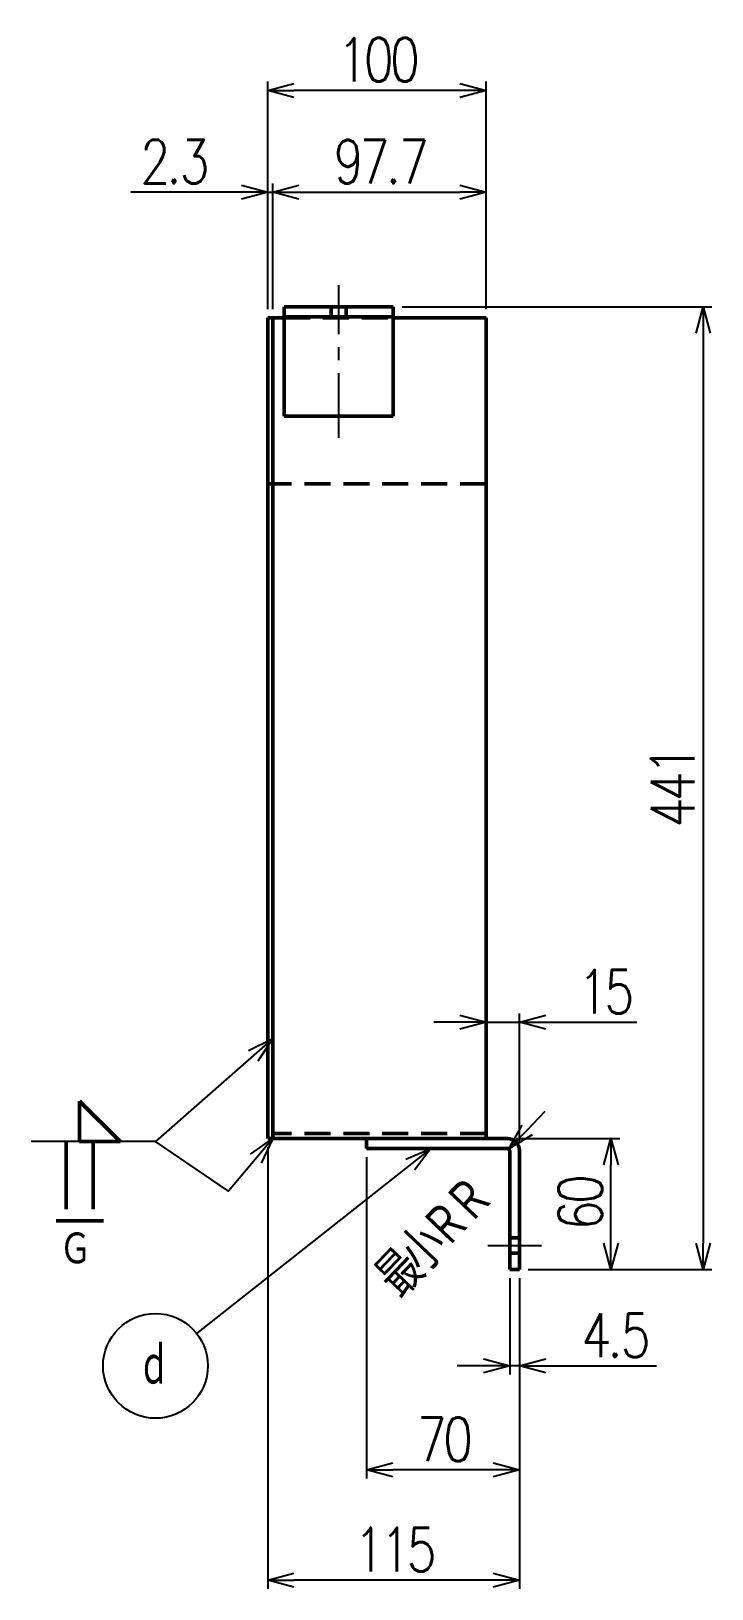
# Model space of a CAD drawing. Header units: millimetres. Extents: x -933 to 621, y -146 to 927.
# Drawn here: x -933 to -621, y -146 to 567 of the extents above; entities that cross this region are included whole.
import ezdxf

# ---------------------------------------------------------------- set-up
doc = ezdxf.new("R2010")
doc.units = ezdxf.units.MM
doc.header["$LTSCALE"] = 0.935433
doc.linetypes.add('CENTER', pattern=[50.8, 31.75, -6.35, 6.35, -6.35])
doc.linetypes.add('DASHED', pattern=[19.05, 12.7, -6.35])
doc.layers.add('NoLayerName_001', color=7, linetype='Continuous')
doc.layers.add('NoLayerName_002', color=7, linetype='Continuous')
doc.styles.get("Standard").update_dxf_attribs({"font": 'txt', "bigfont": 'extfont2'})
doc.dimstyles.get("Standard").update_dxf_attribs({"dimtxt": 2.5, "dimasz": 2.5, "dimexe": 1.25, "dimexo": 0.625, "dimtad": 1, "dimdec": 3, "dimzin": 0, "dimdsep": 46, "dimtxsty": 'Standard', "dimcen": 2.5, "dimadec": 0, "dimazin": 0, "dimtfac": 0.75, "dimtdec": 3, "dimtmove": 0, "dimatfit": 3, "dimfxl": 1, "dimarcsym": 0})

# ---------------------------------------------------------------- blocks, each defined once
blk = doc.blocks.new('_OPEN30')
at = {"color": 0, "linetype": 'ByBlock', "lineweight": -2}
for p, q in [((-1, 0.267949), (0, 0)), ((0, 0), (-1, -0.267949)), ((0, 0), (-1, 0))]:
    blk.add_line(p, q, dxfattribs=at)
blk = doc.blocks.new('*D90')
at = {"layer": 'Defpoints', "color": 0}
for p in [(-824.64, 540.22), (-824.64, 436), (-724.64, 436)]:
    blk.add_point(p, dxfattribs=at)
at = {"layer": 'NoLayerName_001', "color": 0, "linetype": 'Continuous', "lineweight": 25}
for p, q in [((-824.64, 440), (-824.64, 544.22)), ((-724.64, 440), (-724.64, 544.22)), ((-736.64, 540.22), (-812.64, 540.22))]:
    blk.add_line(p, q, dxfattribs=at)
at = {"layer": 'NoLayerName_001', "color": 0, "lineweight": 25, "xscale": 12, "yscale": 12, "zscale": 12, "rotation": 180}
blk.add_blockref('_OPEN30', (-824.64, 540.22), dxfattribs=at)
at = {"layer": 'NoLayerName_001', "color": 0, "lineweight": 25, "xscale": 12, "yscale": 12, "zscale": 12}
blk.add_blockref('_OPEN30', (-724.64, 540.22), dxfattribs=at)
at = {"layer": 'NoLayerName_001', "color": 2, "lineweight": 50, "insert": (-774.64, 554.22), "char_height": 20, "attachment_point": 5}
blk.add_mtext('\\W0.8000;\\T0.8750;100', dxfattribs=at)
blk = doc.blocks.new('*D91')
at = {"layer": 'Defpoints', "color": 0}
for p in [(-724.64, 493.62), (-822.34, 436), (-724.64, 436)]:
    blk.add_point(p, dxfattribs=at)
at = {"layer": 'NoLayerName_001', "color": 0, "linetype": 'Continuous', "lineweight": 25}
for p, q in [((-822.34, 440), (-822.34, 497.62)), ((-810.34, 493.62), (-736.64, 493.62)), ((-724.64, 440), (-724.64, 497.62))]:
    blk.add_line(p, q, dxfattribs=at)
at = {"layer": 'NoLayerName_001', "color": 0, "lineweight": 25, "xscale": 12, "yscale": 12, "zscale": 12, "rotation": 180}
blk.add_blockref('_OPEN30', (-822.34, 493.62), dxfattribs=at)
at = {"layer": 'NoLayerName_001', "color": 0, "lineweight": 25, "xscale": 12, "yscale": 12, "zscale": 12}
blk.add_blockref('_OPEN30', (-724.64, 493.62), dxfattribs=at)
at = {"layer": 'NoLayerName_001', "color": 2, "lineweight": 50, "insert": (-773.49, 507.62), "char_height": 20, "attachment_point": 5}
blk.add_mtext('\\W0.8000;\\T0.8750;97.7', dxfattribs=at)
blk = doc.blocks.new('*D92')
at = {"layer": 'Defpoints', "color": 0}
for p in [(-822.34, 493.62), (-824.64, 436), (-822.34, 436)]:
    blk.add_point(p, dxfattribs=at)
at = {"layer": 'NoLayerName_001', "color": 0, "linetype": 'Continuous', "lineweight": 25}
for p, q in [((-824.64, 493.62), (-887.3, 493.62)), ((-836.64, 493.62), (-848.64, 493.62)), ((-824.64, 440), (-824.64, 497.62)), ((-824.64, 493.62), (-822.34, 493.62)), ((-822.34, 440), (-822.34, 497.62)), ((-810.34, 493.62), (-798.34, 493.62))]:
    blk.add_line(p, q, dxfattribs=at)
at = {"layer": 'NoLayerName_001', "color": 0, "lineweight": 25, "xscale": 12, "yscale": 12, "zscale": 12}
blk.add_blockref('_OPEN30', (-824.64, 493.62), dxfattribs=at)
at = {"layer": 'NoLayerName_001', "color": 0, "lineweight": 25, "xscale": 12, "yscale": 12, "zscale": 12, "rotation": 180}
blk.add_blockref('_OPEN30', (-822.34, 493.62), dxfattribs=at)
at = {"layer": 'NoLayerName_001', "color": 2, "lineweight": 50, "insert": (-867.97, 507.62), "char_height": 20, "attachment_point": 5}
blk.add_mtext('\\W0.8000;\\T0.8750;2.3', dxfattribs=at)
blk = doc.blocks.new('*D93')
at = {"layer": 'Defpoints', "color": 0}
for p in [(-767.14, 441), (-709.34, 0), (-625.28, 0)]:
    blk.add_point(p, dxfattribs=at)
at = {"layer": 'NoLayerName_001', "color": 0, "linetype": 'Continuous', "lineweight": 25}
for p, q in [((-763.14, 441), (-621.28, 441)), ((-625.28, 429), (-625.28, 12)), ((-705.34, 0), (-621.28, 0))]:
    blk.add_line(p, q, dxfattribs=at)
at = {"layer": 'NoLayerName_001', "color": 0, "lineweight": 25, "xscale": 12, "yscale": 12, "zscale": 12}
for p, rotation in [((-625.28, 441), 90), ((-625.28, 0), 270)]:
    blk.add_blockref('_OPEN30', p, dxfattribs=dict(at, rotation=rotation))
at = {"layer": 'NoLayerName_001', "color": 2, "lineweight": 50, "insert": (-639.28, 220.5), "char_height": 20, "attachment_point": 5, "rotation": 90}
blk.add_mtext('\\W0.8000;\\T0.8750;441', dxfattribs=at)
blk = doc.blocks.new('*D94')
at = {"layer": 'Defpoints', "color": 0}
for p in [(-709.34, 0), (-713.84, 0), (-713.84, -44.16)]:
    blk.add_point(p, dxfattribs=at)
at = {"layer": 'NoLayerName_001', "color": 0, "linetype": 'Continuous', "lineweight": 25}
for p, q in [((-713.84, -4), (-713.84, -48.16)), ((-709.34, -4), (-709.34, -48.16)), ((-725.84, -44.16), (-737.84, -44.16)), ((-709.34, -44.16), (-713.84, -44.16)), ((-709.34, -44.16), (-646.67, -44.16)), ((-697.34, -44.16), (-685.34, -44.16))]:
    blk.add_line(p, q, dxfattribs=at)
at = {"layer": 'NoLayerName_001', "color": 0, "lineweight": 25, "xscale": 12, "yscale": 12, "zscale": 12}
blk.add_blockref('_OPEN30', (-713.84, -44.16), dxfattribs=at)
at = {"layer": 'NoLayerName_001', "color": 0, "lineweight": 25, "xscale": 12, "yscale": 12, "zscale": 12, "rotation": 180}
blk.add_blockref('_OPEN30', (-709.34, -44.16), dxfattribs=at)
at = {"layer": 'NoLayerName_001', "color": 2, "lineweight": 50, "insert": (-666, -30.16), "char_height": 20, "attachment_point": 5}
blk.add_mtext('\\W0.8000;\\T0.8750;4.5', dxfattribs=at)
blk = doc.blocks.new('*D95')
at = {"layer": 'Defpoints', "color": 0}
for p in [(-779.34, 55.5), (-709.34, 0), (-779.34, -91.77)]:
    blk.add_point(p, dxfattribs=at)
at = {"layer": 'NoLayerName_001', "color": 0, "linetype": 'Continuous', "lineweight": 25}
for p, q in [((-779.34, 51.5), (-779.34, -95.77)), ((-709.34, -4), (-709.34, -95.77)), ((-721.34, -91.77), (-767.34, -91.77))]:
    blk.add_line(p, q, dxfattribs=at)
at = {"layer": 'NoLayerName_001', "color": 0, "lineweight": 25, "xscale": 12, "yscale": 12, "zscale": 12}
for p, rotation in [((-779.34, -91.77), 180), ((-709.34, -91.77), 360)]:
    blk.add_blockref('_OPEN30', p, dxfattribs=dict(at, rotation=rotation))
at = {"layer": 'NoLayerName_001', "color": 2, "lineweight": 50, "insert": (-744.34, -77.77), "char_height": 20, "attachment_point": 5}
blk.add_mtext('\\W0.8000;\\T0.8750;70', dxfattribs=at)
blk = doc.blocks.new('*D96')
at = {"layer": 'Defpoints', "color": 0}
for p in [(-709.34, 113.25), (-724.64, 60), (-709.34, 54.5)]:
    blk.add_point(p, dxfattribs=at)
at = {"layer": 'NoLayerName_001', "color": 0, "linetype": 'Continuous', "lineweight": 25}
for p, q in [((-709.34, 58.5), (-709.34, 117.25)), ((-736.64, 113.25), (-748.64, 113.25)), ((-724.64, 113.25), (-709.34, 113.25)), ((-709.34, 113.25), (-655.62, 113.25)), ((-697.34, 113.25), (-685.34, 113.25))]:
    blk.add_line(p, q, dxfattribs=at)
at = {"layer": 'NoLayerName_001', "color": 0, "lineweight": 25, "xscale": 12, "yscale": 12, "zscale": 12}
blk.add_blockref('_OPEN30', (-724.64, 113.25), dxfattribs=at)
at = {"layer": 'NoLayerName_001', "color": 0, "lineweight": 25, "xscale": 12, "yscale": 12, "zscale": 12, "rotation": 180}
blk.add_blockref('_OPEN30', (-709.34, 113.25), dxfattribs=at)
at = {"layer": 'NoLayerName_001', "color": 2, "lineweight": 50, "insert": (-670.48, 127.25), "char_height": 20, "attachment_point": 5}
blk.add_mtext('\\W0.8000;\\T0.8750;15', dxfattribs=at)
blk = doc.blocks.new('*D97')
at = {"layer": 'Defpoints', "color": 0}
for p in [(-824.64, 60), (-709.34, 0), (-824.64, -142.3)]:
    blk.add_point(p, dxfattribs=at)
at = {"layer": 'NoLayerName_001', "color": 0, "linetype": 'Continuous', "lineweight": 25}
for p, q in [((-824.64, 56), (-824.64, -146.3)), ((-709.34, -4), (-709.34, -146.3)), ((-721.34, -142.3), (-812.64, -142.3))]:
    blk.add_line(p, q, dxfattribs=at)
at = {"layer": 'NoLayerName_001', "color": 0, "lineweight": 25, "xscale": 12, "yscale": 12, "zscale": 12, "rotation": 180}
blk.add_blockref('_OPEN30', (-824.64, -142.3), dxfattribs=at)
at = {"layer": 'NoLayerName_001', "color": 0, "lineweight": 25, "xscale": 12, "yscale": 12, "zscale": 12}
blk.add_blockref('_OPEN30', (-709.34, -142.3), dxfattribs=at)
at = {"layer": 'NoLayerName_001', "color": 2, "lineweight": 50, "insert": (-766.99, -128.3), "char_height": 20, "attachment_point": 5}
blk.add_mtext('\\W0.8000;\\T0.8750;115', dxfattribs=at)
blk = doc.blocks.new('*D98')
at = {"layer": 'Defpoints', "color": 0}
for p in [(-714.84, 60), (-667.45, 60), (-709.34, 0)]:
    blk.add_point(p, dxfattribs=at)
at = {"layer": 'NoLayerName_001', "color": 0, "linetype": 'Continuous', "lineweight": 25}
for p, q in [((-710.84, 60), (-663.45, 60)), ((-667.45, 12), (-667.45, 48)), ((-705.34, 0), (-663.45, 0))]:
    blk.add_line(p, q, dxfattribs=at)
at = {"layer": 'NoLayerName_001', "color": 0, "lineweight": 25, "xscale": 12, "yscale": 12, "zscale": 12}
for p, rotation in [((-667.45, 60), 90), ((-667.45, 0), 270)]:
    blk.add_blockref('_OPEN30', p, dxfattribs=dict(at, rotation=rotation))
at = {"layer": 'NoLayerName_001', "color": 2, "lineweight": 50, "insert": (-681.45, 30), "char_height": 20, "attachment_point": 5, "rotation": 90}
blk.add_mtext('\\W0.8000;\\T0.8750;60', dxfattribs=at)
blk = doc.blocks.new('*D99')
at = {"layer": 'Defpoints', "color": 0}
for p in [(-714.84, 54.5), (-714.15, 55.22)]:
    blk.add_point(p, dxfattribs=at)
at = {"layer": 'NoLayerName_001', "color": 0, "linetype": 'Continuous', "lineweight": 25}
for p, q in [((-705.86, 63.9), (-697.57, 72.58)), ((-714.84, 54.5), (-714.15, 55.22))]:
    blk.add_line(p, q, dxfattribs=at)
at = {"layer": 'NoLayerName_001', "color": 0, "lineweight": 25, "xscale": 12, "yscale": 12, "zscale": 12, "rotation": 226.3199336003641}
blk.add_blockref('_OPEN30', (-714.15, 55.22), dxfattribs=at)
at = {"layer": 'NoLayerName_001', "color": 2, "lineweight": 50, "insert": (-748.89, 14.32), "char_height": 20, "attachment_point": 5, "rotation": 46.31993}
blk.add_mtext('\\W0.8000;\\T0.8750;最小ＲＲ', dxfattribs=at)
blk = doc.blocks.new('_NONE')
blk = doc.blocks.new('JZB_0040')
at = {"layer": 'NoLayerName_002', "color": 7, "linetype": 'Continuous', "lineweight": 50}
for p, q in [((50, 50), (0, 50)), ((0, 0), (0, 50)), ((50, 0), (50, 50)), ((50, 45.5), (0, 45.5)), ((50, 0), (0, 0))]:
    blk.add_line(p, q, dxfattribs=at)
blk = doc.blocks.new('JZB_0041')
at = {"layer": 'NoLayerName_002', "color": 7, "linetype": 'Continuous', "lineweight": 50}
for p, q in [((0, 55.5), (0, 60)), ((54.7, 60), (64.5, 60)), ((64.5, 55.5), (0, 55.5)), ((65.5, 0), (65.5, 54.5)), ((70, 0), (70, 54.5)), ((65.5, 0), (70, 0))]:
    blk.add_line(p, q, dxfattribs=at)
for radius in [5.5, 1]:
    blk.add_arc((64.5, 54.5), radius, 0, 90, dxfattribs=at)
blk = doc.blocks.new('JZB_0042')
at = {"layer": 'NoLayerName_002', "color": 7, "linetype": 'Continuous', "lineweight": 50}
for p, q in [((2.3, 376), (0, 376)), ((0, 0), (0, 376)), ((0, 0), (2.3, 0))]:
    blk.add_line(p, q, dxfattribs=at)
at = {"layer": 'NoLayerName_002', "color": 3, "linetype": 'DASHED', "lineweight": 50}
blk.add_line((2.3, 300), (0, 300), dxfattribs=at)
blk = doc.blocks.new('JZB_0043')
at = {"layer": 'NoLayerName_002', "color": 7, "linetype": 'Continuous', "lineweight": 50}
for p, q in [((0, 376), (5.2, 376)), ((0, 0), (0, 376)), ((55.2, 376), (97.7, 376)), ((97.7, 0), (97.7, 376)), ((0, 0), (97.7, 0))]:
    blk.add_line(p, q, dxfattribs=at)
at = {"layer": 'NoLayerName_002', "color": 3, "linetype": 'DASHED', "lineweight": 50}
for p, q in [((5.2, 376), (55.2, 376)), ((97.7, 2.3), (0, 2.3))]:
    blk.add_line(p, q, dxfattribs=at)
blk = doc.blocks.new('JZB_0044')
at = {"layer": 'NoLayerName_002', "color": 3, "linetype": 'DASHED', "lineweight": 50}
for p, q in [((0, 0), (0, 4.5)), ((7, 4.5), (7, 0))]:
    blk.add_line(p, q, dxfattribs=at)
blk = doc.blocks.new('JZB_0045')
at = {"layer": 'NoLayerName_002', "color": 4, "linetype": 'CENTER', "lineweight": 25}
blk.add_line((0, 3.5), (24.5, 3.5), dxfattribs=at)
at = {"layer": 'NoLayerName_002', "color": 3, "linetype": 'DASHED', "lineweight": 50}
for p, q in [((10, 7), (14.5, 7)), ((14.5, 0), (10, 0))]:
    blk.add_line(p, q, dxfattribs=at)
blk = doc.blocks.new('JZB_0046')
at = {"layer": 'NoLayerName_002', "color": 3, "linetype": 'DASHED', "lineweight": 50}
blk.add_line((97.7, 0), (0, 0), dxfattribs=at)
blk = doc.blocks.new('DIM_0009')
at = {"color": 2, "linetype": 'Continuous', "lineweight": 50}
for p, q in [((25.09, 75.85), (25.09, 57.25)), ((43.66, 57.25), (25.09, 75.85)), ((18.92, 57.25), (18.92, 26.25)), ((25.09, 57.25), (43.66, 57.25)), ((31.25, 26.25), (31.25, 57.25)), ((14.37, 21), (35.97, 21))]:
    blk.add_line(p, q, dxfattribs=at)
at = {"color": 3, "linetype": 'Continuous', "lineweight": 25}
for points in [[(113.52, 104.5), (59.83, 57.25)], [(102.39, 98.99), (113.52, 104.5), (106.64, 94.16)], [(113.52, 58.66), (93.29, 34.52), (59.83, 57.25), (2.92, 57.25)], [(103.35, 51.53), (113.52, 58.66), (108.28, 47.4)]]:
    blk.add_lwpolyline(points, dxfattribs=at)
at = {"color": 2, "linetype": 'Continuous', "lineweight": 50, "width": 0.833333}
blk.add_text('\u3000Ｇ\u3000', height=16, dxfattribs=at).set_placement((1.17, 0))
blk = doc.blocks.new('DIM_0010')
at = {"color": 3, "linetype": 'Continuous', "lineweight": 25}
for points in [[(150.08, 123.66), (42.83, 38.88)], [(138.67, 118.74), (150.08, 123.66), (142.66, 113.7)]]:
    blk.add_lwpolyline(points, dxfattribs=at)
blk.add_circle((24, 24), 24, dxfattribs=at)
at = {"color": 2, "linetype": 'Continuous', "lineweight": 50, "width": 0.666667}
blk.add_text('ｄ', height=20, dxfattribs=at).set_placement((16, 14))

msp = doc.modelspace()

# ---------------------------------------------------------------- linework, layer by layer
at = {"layer": 'NoLayerName_001', "color": 4, "linetype": 'CENTER', "lineweight": 25}
msp.add_line((-792.1372, 381), (-792.1372, 451), dxfattribs=at)

# ---------------------------------------------------------------- block references
at = {"layer": 'NoLayerName_001'}
for name, p in [('JZB_0042', (-824.6372, 60)), ('JZB_0043', (-822.3372, 60)), ('JZB_0040', (-817.1372, 391)), ('JZB_0044', (-795.6372, 436.5)), ('JZB_0046', (-822.3372, 360)), ('JZB_0041', (-779.3372, 0)), ('JZB_0045', (-723.8372, 7.5))]:
    msp.add_blockref(name, p, dxfattribs=at)
at = {"layer": 'NoLayerName_001', "color": 3, "linetype": 'Continuous', "lineweight": 25}
for name, p in [('DIM_0009', (-935.8606, 1.3396)), ('DIM_0010', (-900.0261, -68.1595))]:
    msp.add_blockref(name, p, dxfattribs=at)

# ---------------------------------------------------------------- dimensions: what is measured, and where the dimension line sits
at = {"layer": 'NoLayerName_001', "color": 3, "linetype": 'Continuous', "lineweight": 50}
for base, p1, p2, angle, override, picture, middle in [((-824.6372, 540.2174), (-724.6372, 436), (-824.6372, 436), 180, {"dimtxt": 20, "dimasz": 12, "dimexe": 4, "dimexo": 4, "dimgap": 4, "dimzin": 8, "dimblk": 'OPEN30', "dimclrd": 0, "dimclre": 0, "dimclrt": 2, "dimtp": 0, "dimtm": 0, "dimlwd": 25, "dimlwe": 25}, '*D90', (-774.6372, 540.2174)), ((-625.2756, 0), (-767.1372, 441), (-709.3372, 0), 270, {"dimtxt": 20, "dimasz": 12, "dimexe": 4, "dimexo": 4, "dimgap": 4, "dimzin": 8, "dimblk": 'OPEN30', "dimclrd": 0, "dimclre": 0, "dimclrt": 2, "dimtp": 0, "dimtm": 0, "dimlwd": 25, "dimlwe": 25}, '*D93', (-625.2756, 220.5)), ((-824.6372, -142.3043), (-709.3372, 0), (-824.6372, 60), 180, {"dimtxt": 20, "dimasz": 12, "dimexe": 4, "dimexo": 4, "dimgap": 4, "dimdec": 0, "dimzin": 8, "dimblk": 'OPEN30', "dimclrd": 0, "dimclre": 0, "dimclrt": 2, "dimtp": 0, "dimtm": 0, "dimlwd": 25, "dimlwe": 25}, '*D97', (-766.9872, -142.3043)), ((-667.4545, 60), (-709.3372, 0), (-714.8372, 60), 90, {"dimtxt": 20, "dimasz": 12, "dimexe": 4, "dimexo": 4, "dimgap": 4, "dimzin": 8, "dimblk": 'OPEN30', "dimclrd": 0, "dimclre": 0, "dimclrt": 2, "dimtp": 0, "dimtm": 0, "dimlwd": 25, "dimlwe": 25}, '*D98', (-667.4545, 30)), ((-779.3372, -91.7709), (-709.3372, 0), (-779.3372, 55.5), 180, {"dimtxt": 20, "dimasz": 12, "dimexe": 4, "dimexo": 4, "dimgap": 4, "dimzin": 8, "dimblk": 'OPEN30', "dimclrd": 0, "dimclre": 0, "dimclrt": 2, "dimtp": 0, "dimtm": 0, "dimlwd": 25, "dimlwe": 25}, '*D95', (-744.3372, -91.7709)), ((-713.8372, -44.1595), (-709.3372, 0), (-713.8372, 0), 180, {"dimtxt": 20, "dimasz": 12, "dimexe": 4, "dimexo": 4, "dimgap": 4, "dimzin": 8, "dimblk": 'OPEN30', "dimclrd": 0, "dimclre": 0, "dimclrt": 2, "dimtp": 0, "dimtm": 0, "dimlwd": 25, "dimlwe": 25}, '*D94', (-666.0038, -44.1595))]:
    dim = msp.add_linear_dim(base=base, p1=p1, p2=p2, angle=angle, text='\\W0.8000;\\T0.8750;<>', dimstyle='Standard', override=override, dxfattribs=at)
    dim.commit()
    dim.dimension.update_dxf_attribs({"geometry": picture, "text_midpoint": middle, "dimtype": 160})
for base, p1, p2, override, picture, middle in [((-822.3372, 493.6237), (-824.6372, 436), (-822.3372, 436), {"dimtxt": 20, "dimasz": 12, "dimexe": 4, "dimexo": 4, "dimgap": 4, "dimzin": 8, "dimblk": 'OPEN30', "dimclrd": 0, "dimclre": 0, "dimclrt": 2, "dimtp": 0, "dimtm": 0, "dimlwd": 25, "dimlwe": 25}, '*D92', (-867.9705, 493.6237)), ((-724.6372, 493.6237), (-822.3372, 436), (-724.6372, 436), {"dimtxt": 20, "dimasz": 12, "dimexe": 4, "dimexo": 4, "dimgap": 4, "dimzin": 8, "dimblk": 'OPEN30', "dimclrd": 0, "dimclre": 0, "dimclrt": 2, "dimtp": 0, "dimtm": 0, "dimlwd": 25, "dimlwe": 25}, '*D91', (-773.4872, 493.6237)), ((-709.3372, 113.2462), (-724.6372, 60), (-709.3372, 54.5), {"dimtxt": 20, "dimasz": 12, "dimexe": 4, "dimexo": 4, "dimgap": 4, "dimdec": 0, "dimzin": 8, "dimblk": 'OPEN30', "dimse1": 1, "dimclrd": 0, "dimclre": 0, "dimclrt": 2, "dimtp": 0, "dimtm": 0, "dimlwd": 25, "dimlwe": 25}, '*D96', (-670.48, 113.2462))]:
    dim = msp.add_linear_dim(base=base, p1=p1, p2=p2, text='\\W0.8000;\\T0.8750;<>', dimstyle='Standard', override=override, dxfattribs=at)
    dim.commit()
    dim.dimension.update_dxf_attribs({"geometry": picture, "text_midpoint": middle, "dimtype": 160})
dim = msp.add_radius_dim(center=(-714.8372, 54.5), mpoint=(-714.1465, 55.2232), text='\\W0.8000;\\T0.8750;最小ＲＲ', dimstyle='Standard', override={"dimtxt": 20, "dimasz": 12, "dimexe": 4, "dimexo": 4, "dimgap": 4, "dimtad": 3, "dimzin": 8, "dimpost": 'Ｒ<>', "dimblk1": 'NONE', "dimblk2": 'OPEN30', "dimsah": 1, "dimclrd": 0, "dimclre": 0, "dimclrt": 2, "dimtp": 0, "dimtm": 0, "dimtmove": 2, "dimlwd": 25, "dimlwe": 25}, dxfattribs=at)
dim.commit()
dim.dimension.update_dxf_attribs({"geometry": '*D99', "text_midpoint": (-748.8871, 14.3241), "dimtype": 164})

doc.saveas('drawing.dxf')
